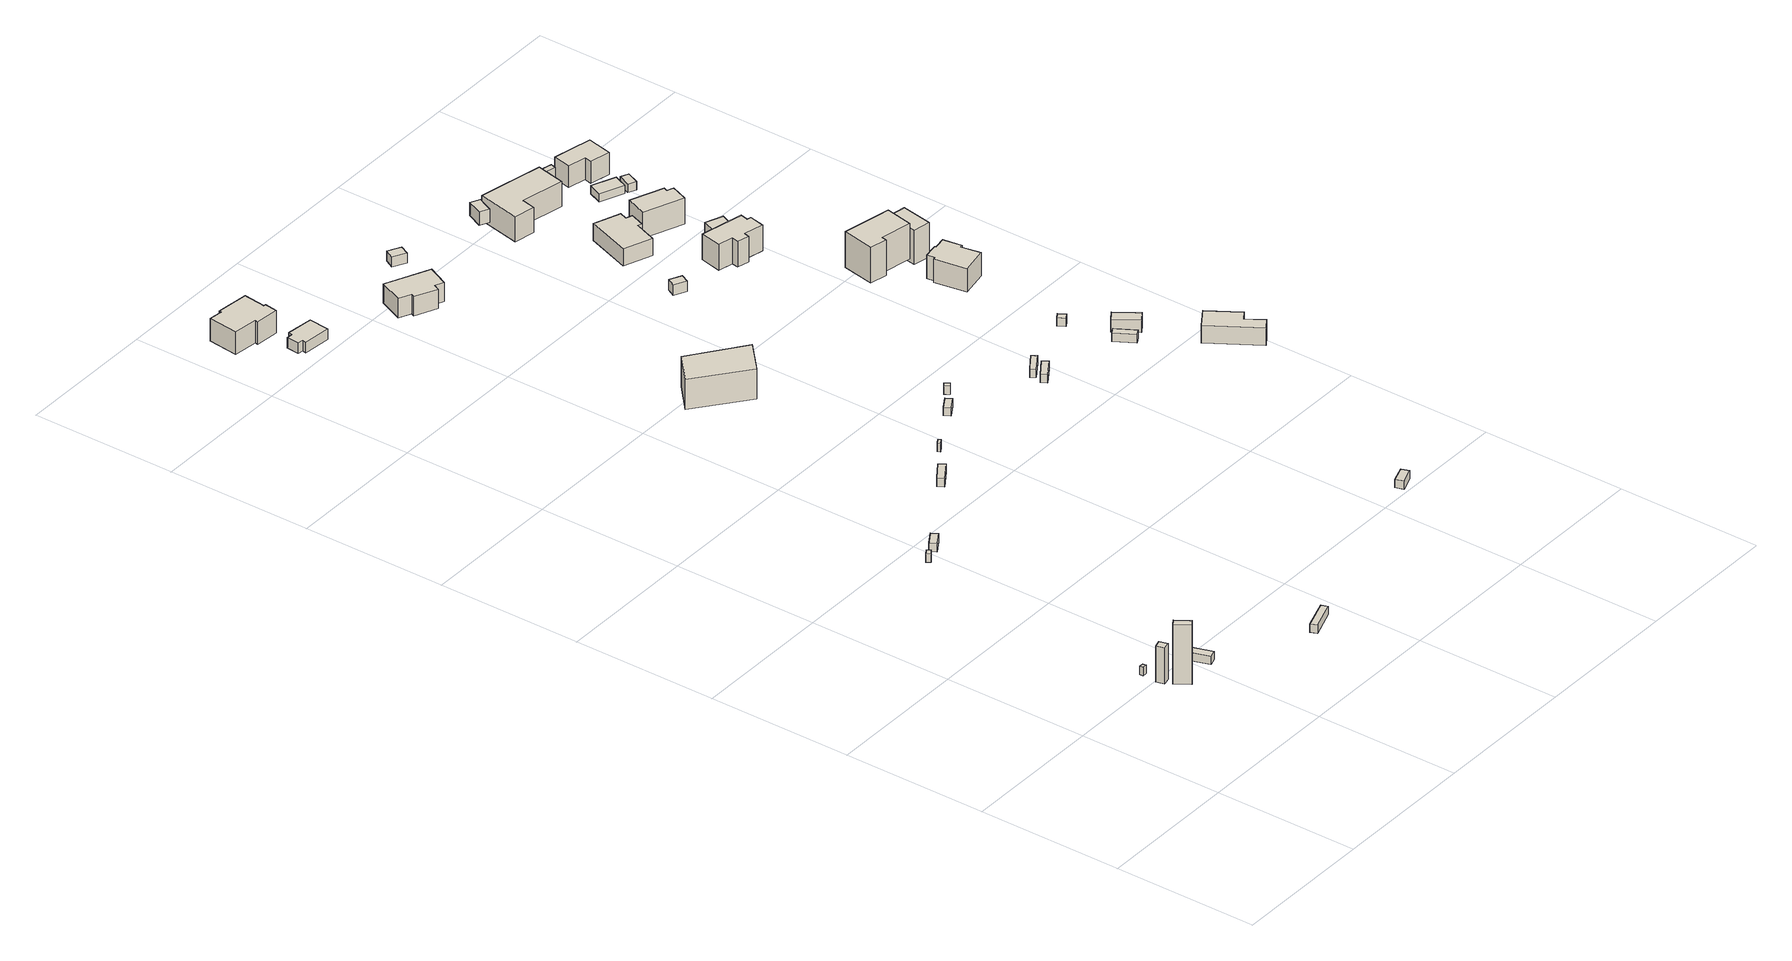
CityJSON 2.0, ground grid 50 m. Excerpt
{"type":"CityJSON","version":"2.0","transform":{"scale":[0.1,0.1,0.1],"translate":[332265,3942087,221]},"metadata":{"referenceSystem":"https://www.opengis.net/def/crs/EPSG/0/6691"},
"CityObjects":{
"building1":{"type":"Building","attributes":{"measuredHeight":21.1,"BuildingIDAttribute.prefecture":"14","BuildingIDAttribute.city":"14151","BuildingDetailAttribute.surveyYear":2015,"BuildingLandSlideRiskAttribute.description":"1","BuildingLandSlideRiskAttribute.areaType":"1"},"geometry":[{"type":"Solid","lod":"1","boundaries":[[[[0,1,2,3]],[[2,4,5,3]],[[1,6,4,2]],[[0,7,6,1]],[[3,5,7,0]],[[4,6,7,5]]]]}]},
"building2":{"type":"Building","attributes":{"BuildingIDAttribute.prefecture":"14","BuildingIDAttribute.city":"14151","BuildingDetailAttribute.surveyYear":2015,"BuildingLandSlideRiskAttribute.description":"1","BuildingLandSlideRiskAttribute.areaType":"1"},"geometry":[{"type":"Solid","lod":"1","boundaries":[[[[8,9,10,11]],[[10,12,13,11]],[[9,14,12,10]],[[8,15,14,9]],[[11,13,15,8]],[[12,14,15,13]]]]}]},
"building3":{"type":"Building","attributes":{"measuredHeight":22.3,"BuildingIDAttribute.prefecture":"14","BuildingIDAttribute.city":"14151","BuildingDetailAttribute.surveyYear":2015,"BuildingLandSlideRiskAttribute.description":"1","BuildingLandSlideRiskAttribute.areaType":"1"},"geometry":[{"type":"Solid","lod":"1","boundaries":[[[[16,17,18,19]],[[18,20,21,19]],[[17,22,20,18]],[[16,23,22,17]],[[19,21,23,16]],[[20,22,23,21]]]]}]},
"building4":{"type":"Building","attributes":{"BuildingIDAttribute.prefecture":"14","BuildingIDAttribute.city":"14151","BuildingDetailAttribute.surveyYear":2015,"BuildingLandSlideRiskAttribute.description":"1","BuildingLandSlideRiskAttribute.areaType":"1"},"geometry":[{"type":"Solid","lod":"1","boundaries":[[[[24,25,26,27]],[[26,28,29,27]],[[25,30,28,26]],[[24,31,30,25]],[[27,29,31,24]],[[28,30,31,29]]]]}]},
"building5":{"type":"Building","attributes":{"BuildingIDAttribute.prefecture":"14","BuildingIDAttribute.city":"14151","BuildingDetailAttribute.surveyYear":2015,"BuildingLandSlideRiskAttribute.description":"1","BuildingLandSlideRiskAttribute.areaType":"1"},"geometry":[{"type":"Solid","lod":"1","boundaries":[[[[32,33,34,35]],[[34,36,37,35]],[[33,38,36,34]],[[32,39,38,33]],[[35,37,39,32]],[[36,38,39,37]]]]}]},
"building6":{"type":"Building","attributes":{"BuildingIDAttribute.prefecture":"14","BuildingIDAttribute.city":"14151","BuildingDetailAttribute.surveyYear":2015,"BuildingLandSlideRiskAttribute.description":"1","BuildingLandSlideRiskAttribute.areaType":"1"},"geometry":[{"type":"Solid","lod":"1","boundaries":[[[[40,41,42,43]],[[42,44,45,43]],[[41,46,44,42]],[[40,47,46,41]],[[43,45,47,40]],[[44,46,47,45]]]]}]},
"building7":{"type":"Building","attributes":{"BuildingIDAttribute.prefecture":"14","BuildingIDAttribute.city":"14151","BuildingDetailAttribute.surveyYear":2015,"BuildingLandSlideRiskAttribute.description":"1","BuildingLandSlideRiskAttribute.areaType":"1"},"geometry":[{"type":"Solid","lod":"1","boundaries":[[[[48,49,50,51]],[[50,52,53,51]],[[49,54,52,50]],[[48,55,54,49]],[[51,53,55,48]],[[52,54,55,53]]]]}]},
"building8":{"type":"Building","attributes":{"BuildingIDAttribute.prefecture":"14","BuildingIDAttribute.city":"14151","BuildingDetailAttribute.surveyYear":2015,"BuildingLandSlideRiskAttribute.description":"1","BuildingLandSlideRiskAttribute.areaType":"1"},"geometry":[{"type":"Solid","lod":"1","boundaries":[[[[56,57,58,59]],[[58,60,61,59]],[[57,62,60,58]],[[56,63,62,57]],[[59,61,63,56]],[[60,62,63,61]]]]}]},
"building9":{"type":"Building","attributes":{"measuredHeight":15.5,"BuildingIDAttribute.prefecture":"14","BuildingIDAttribute.city":"14151","BuildingDetailAttribute.surveyYear":2015},"geometry":[{"type":"Solid","lod":"1","boundaries":[[[[64,65,66,67]],[[66,68,69,67]],[[65,70,68,66]],[[64,71,70,65]],[[67,69,71,64]],[[68,70,71,69]]]]}]},
"building10":{"type":"Building","attributes":{"BuildingIDAttribute.prefecture":"14","BuildingIDAttribute.city":"14151","BuildingDetailAttribute.surveyYear":2015,"BuildingLandSlideRiskAttribute.description":"1","BuildingLandSlideRiskAttribute.areaType":"1"},"geometry":[{"type":"Solid","lod":"1","boundaries":[[[[72,73,74,75]],[[74,76,77,75]],[[73,78,76,74]],[[72,79,78,73]],[[75,77,79,72]],[[76,78,79,77]]]]}]},
"building11":{"type":"Building","attributes":{"BuildingIDAttribute.prefecture":"14","BuildingIDAttribute.city":"14151","BuildingDetailAttribute.surveyYear":2015,"BuildingLandSlideRiskAttribute.description":"1","BuildingLandSlideRiskAttribute.areaType":"1"},"geometry":[{"type":"Solid","lod":"1","boundaries":[[[[80,81,82,83]],[[82,84,85,83]],[[81,86,84,82]],[[80,87,86,81]],[[83,85,87,80]],[[84,86,87,85]]]]}]},
"building12":{"type":"Building","attributes":{"usage":"411","measuredHeight":10.5,"storeysAboveGround":2,"BuildingIDAttribute.prefecture":"14","BuildingIDAttribute.city":"14151","BuildingDetailAttribute.totalFloorArea":315.88,"BuildingDetailAttribute.buildingFootprintArea":157.94,"BuildingDetailAttribute.buildingStructureType":"601","BuildingDetailAttribute.buildingStructureOrgType":"1","BuildingDetailAttribute.orgUsage":"10","BuildingDetailAttribute.surveyYear":2015},"geometry":[{"type":"Solid","lod":"1","boundaries":[[[[88,89,90,91,92,93,94,95,96,97]],[[96,98,99,97]],[[95,100,98,96]],[[94,101,100,95]],[[93,102,101,94]],[[92,103,102,93]],[[91,104,103,92]],[[90,105,104,91]],[[89,106,105,90]],[[88,107,106,89]],[[97,99,107,88]],[[98,100,101,102,103,104,105,106,107,99]]]]}]},
"building13":{"type":"Building","attributes":{"usage":"411","measuredHeight":4.3,"storeysAboveGround":1,"BuildingIDAttribute.prefecture":"14","BuildingIDAttribute.city":"14151","BuildingDetailAttribute.totalFloorArea":68.77,"BuildingDetailAttribute.buildingFootprintArea":68.77,"BuildingDetailAttribute.buildingStructureType":"601","BuildingDetailAttribute.buildingStructureOrgType":"1","BuildingDetailAttribute.orgUsage":"10","BuildingDetailAttribute.surveyYear":2015},"geometry":[{"type":"Solid","lod":"1","boundaries":[[[[108,109,110,111,112,113,114,115]],[[114,116,117,115]],[[113,118,116,114]],[[112,119,118,113]],[[111,120,119,112]],[[110,121,120,111]],[[109,122,121,110]],[[108,123,122,109]],[[115,117,123,108]],[[116,118,119,120,121,122,123,117]]]]}]},
"building14":{"type":"Building","attributes":{"BuildingIDAttribute.prefecture":"14","BuildingIDAttribute.city":"14151","BuildingDetailAttribute.surveyYear":2015,"BuildingLandSlideRiskAttribute.description":"1","BuildingLandSlideRiskAttribute.areaType":"1"},"geometry":[{"type":"Solid","lod":"1","boundaries":[[[[124,125,126,127]],[[126,128,129,127]],[[125,130,128,126]],[[124,131,130,125]],[[127,129,131,124]],[[128,130,131,129]]]]}]},
"building15":{"type":"Building","attributes":{"BuildingIDAttribute.prefecture":"14","BuildingIDAttribute.city":"14151","BuildingDetailAttribute.surveyYear":2015,"BuildingLandSlideRiskAttribute.description":"1","BuildingLandSlideRiskAttribute.areaType":"1"},"geometry":[{"type":"Solid","lod":"1","boundaries":[[[[132,133,134,135]],[[134,136,137,135]],[[133,138,136,134]],[[132,139,138,133]],[[135,137,139,132]],[[136,138,139,137]]]]}]},
"building16":{"type":"Building","attributes":{"measuredHeight":9.2,"BuildingIDAttribute.prefecture":"14","BuildingIDAttribute.city":"14151","BuildingDetailAttribute.surveyYear":2015},"geometry":[{"type":"Solid","lod":"1","boundaries":[[[[140,141,142,143,144,145,146,147]],[[146,148,149,147]],[[145,150,148,146]],[[144,151,150,145]],[[143,152,151,144]],[[142,153,152,143]],[[141,154,153,142]],[[140,155,154,141]],[[147,149,155,140]],[[148,150,151,152,153,154,155,149]]]]}]},
"building17":{"type":"Building","attributes":{"BuildingIDAttribute.prefecture":"14","BuildingIDAttribute.city":"14151","BuildingDetailAttribute.surveyYear":2015},"geometry":[{"type":"Solid","lod":"1","boundaries":[[[[156,157,158,159]],[[158,160,161,159]],[[157,162,160,158]],[[156,163,162,157]],[[159,161,163,156]],[[160,162,163,161]]]]}]},
"building18":{"type":"Building","attributes":{"BuildingIDAttribute.prefecture":"14","BuildingIDAttribute.city":"14151","BuildingDetailAttribute.surveyYear":2015,"BuildingLandSlideRiskAttribute.description":"1","BuildingLandSlideRiskAttribute.areaType":"1"},"geometry":[{"type":"Solid","lod":"1","boundaries":[[[[164,165,166,167]],[[166,168,169,167]],[[165,170,168,166]],[[164,171,170,165]],[[167,169,171,164]],[[168,170,171,169]]]]}]},
"building19":{"type":"Building","attributes":{"BuildingIDAttribute.prefecture":"14","BuildingIDAttribute.city":"14151","BuildingDetailAttribute.surveyYear":2015},"geometry":[{"type":"Solid","lod":"1","boundaries":[[[[172,173,174,175]],[[174,176,177,175]],[[173,178,176,174]],[[172,179,178,173]],[[175,177,179,172]],[[176,178,179,177]]]]}]},
"building20":{"type":"Building","attributes":{"measuredHeight":4,"BuildingIDAttribute.prefecture":"14","BuildingIDAttribute.city":"14151","BuildingDetailAttribute.surveyYear":2015,"BuildingLandSlideRiskAttribute.description":"1","BuildingLandSlideRiskAttribute.areaType":"1"},"geometry":[{"type":"Solid","lod":"1","boundaries":[[[[180,181,182,183]],[[182,184,185,183]],[[181,186,184,182]],[[180,187,186,181]],[[183,185,187,180]],[[184,186,187,185]]]]}]},
"building21":{"type":"Building","attributes":{"BuildingIDAttribute.prefecture":"14","BuildingIDAttribute.city":"14151","BuildingDetailAttribute.surveyYear":2015},"geometry":[{"type":"Solid","lod":"1","boundaries":[[[[188,189,190,191]],[[190,192,193,191]],[[189,194,192,190]],[[188,195,194,189]],[[191,193,195,188]],[[192,194,195,193]]]]}]},
"building22":{"type":"Building","attributes":{"measuredHeight":4,"BuildingIDAttribute.prefecture":"14","BuildingIDAttribute.city":"14151","BuildingDetailAttribute.surveyYear":2015},"geometry":[{"type":"Solid","lod":"1","boundaries":[[[[196,197,198,199]],[[198,200,201,199]],[[197,202,200,198]],[[196,203,202,197]],[[199,201,203,196]],[[200,202,203,201]]]]}]},
"building23":{"type":"Building","attributes":{"measuredHeight":4.7,"BuildingIDAttribute.prefecture":"14","BuildingIDAttribute.city":"14151","BuildingDetailAttribute.surveyYear":2015},"geometry":[{"type":"Solid","lod":"1","boundaries":[[[[204,205,206,207]],[[206,208,209,207]],[[205,210,208,206]],[[204,211,210,205]],[[207,209,211,204]],[[208,210,211,209]]]]}]},
"building24":{"type":"Building","attributes":{"usage":"422","measuredHeight":6.9,"storeysAboveGround":1,"BuildingIDAttribute.prefecture":"14","BuildingIDAttribute.city":"14151","BuildingDetailAttribute.totalFloorArea":107.11,"BuildingDetailAttribute.buildingFootprintArea":107.11,"BuildingDetailAttribute.buildingStructureType":"601","BuildingDetailAttribute.buildingStructureOrgType":"1","BuildingDetailAttribute.orgUsage":"133","BuildingDetailAttribute.surveyYear":2015},"geometry":[{"type":"Solid","lod":"1","boundaries":[[[[212,213,214,215,216,217]],[[216,218,219,217]],[[215,220,218,216]],[[214,221,220,215]],[[213,222,221,214]],[[212,223,222,213]],[[217,219,223,212]],[[218,220,221,222,223,219]]]]}]},
"building25":{"type":"Building","attributes":{"usage":"411","measuredHeight":8,"storeysAboveGround":2,"BuildingIDAttribute.prefecture":"14","BuildingIDAttribute.city":"14151","BuildingDetailAttribute.totalFloorArea":286.85,"BuildingDetailAttribute.buildingFootprintArea":143.43,"BuildingDetailAttribute.buildingStructureType":"601","BuildingDetailAttribute.buildingStructureOrgType":"1","BuildingDetailAttribute.orgUsage":"10","BuildingDetailAttribute.surveyYear":2015},"geometry":[{"type":"Solid","lod":"1","boundaries":[[[[224,225,226,227,228,229,230,231]],[[230,232,233,231]],[[229,234,232,230]],[[228,235,234,229]],[[227,236,235,228]],[[226,237,236,227]],[[225,238,237,226]],[[224,239,238,225]],[[231,233,239,224]],[[232,234,235,236,237,238,239,233]]]]}]},
"building26":{"type":"Building","attributes":{"usage":"411","measuredHeight":14.8,"storeysAboveGround":2,"BuildingIDAttribute.prefecture":"14","BuildingIDAttribute.city":"14151","BuildingDetailAttribute.totalFloorArea":221,"BuildingDetailAttribute.buildingFootprintArea":110.5,"BuildingDetailAttribute.buildingStructureType":"601","BuildingDetailAttribute.buildingStructureOrgType":"1","BuildingDetailAttribute.orgUsage":"10","BuildingDetailAttribute.surveyYear":2015},"geometry":[{"type":"Solid","lod":"1","boundaries":[[[[240,241,242,243,244,245,246,247,248,249]],[[248,250,251,249]],[[247,252,250,248]],[[246,253,252,247]],[[245,254,253,246]],[[244,255,254,245]],[[243,256,255,244]],[[242,257,256,243]],[[241,258,257,242]],[[240,259,258,241]],[[249,251,259,240]],[[250,252,253,254,255,256,257,258,259,251]]]]}]},
"building27":{"type":"Building","attributes":{"usage":"421","measuredHeight":5,"storeysAboveGround":1,"BuildingIDAttribute.prefecture":"14","BuildingIDAttribute.city":"14151","BuildingDetailAttribute.totalFloorArea":18.81,"BuildingDetailAttribute.buildingFootprintArea":18.81,"BuildingDetailAttribute.buildingStructureType":"610","BuildingDetailAttribute.buildingStructureOrgType":"2","BuildingDetailAttribute.orgUsage":"120","BuildingDetailAttribute.surveyYear":2015},"geometry":[{"type":"Solid","lod":"1","boundaries":[[[[260,261,262,263]],[[262,264,265,263]],[[261,266,264,262]],[[260,267,266,261]],[[263,265,267,260]],[[264,266,267,265]]]]}]},
"building28":{"type":"Building","attributes":{"measuredHeight":11.4,"BuildingIDAttribute.prefecture":"14","BuildingIDAttribute.city":"14151","BuildingDetailAttribute.surveyYear":2015},"geometry":[{"type":"Solid","lod":"1","boundaries":[[[[268,269,270,271]],[[270,272,273,271]],[[269,274,272,270]],[[268,275,274,269]],[[271,273,275,268]],[[272,274,275,273]]]]}]},
"building29":{"type":"Building","attributes":{"usage":"411","measuredHeight":9.1,"storeysAboveGround":1,"BuildingIDAttribute.prefecture":"14","BuildingIDAttribute.city":"14151","BuildingDetailAttribute.totalFloorArea":112.77,"BuildingDetailAttribute.buildingFootprintArea":112.77,"BuildingDetailAttribute.buildingStructureType":"601","BuildingDetailAttribute.buildingStructureOrgType":"1","BuildingDetailAttribute.orgUsage":"10","BuildingDetailAttribute.surveyYear":2015,"BuildingLandSlideRiskAttribute.description":"1","BuildingLandSlideRiskAttribute.areaType":"1"},"geometry":[{"type":"Solid","lod":"1","boundaries":[[[[276,277,278,279,280,281,282,283,284,285]],[[284,286,287,285]],[[283,288,286,284]],[[282,289,288,283]],[[281,290,289,282]],[[280,291,290,281]],[[279,292,291,280]],[[278,293,292,279]],[[277,294,293,278]],[[276,295,294,277]],[[285,287,295,276]],[[286,288,289,290,291,292,293,294,295,287]]]]}]},
"building30":{"type":"Building","attributes":{"usage":"411","measuredHeight":13.6,"storeysAboveGround":2,"BuildingIDAttribute.prefecture":"14","BuildingIDAttribute.city":"14151","BuildingDetailAttribute.totalFloorArea":287.4,"BuildingDetailAttribute.buildingFootprintArea":143.7,"BuildingDetailAttribute.buildingStructureType":"601","BuildingDetailAttribute.buildingStructureOrgType":"1","BuildingDetailAttribute.orgUsage":"10","BuildingDetailAttribute.surveyYear":2015,"BuildingLandSlideRiskAttribute.description":"1","BuildingLandSlideRiskAttribute.areaType":"1"},"geometry":[{"type":"Solid","lod":"1","boundaries":[[[[296,297,298,299,300,301]],[[300,302,303,301]],[[299,304,302,300]],[[298,305,304,299]],[[297,306,305,298]],[[296,307,306,297]],[[301,303,307,296]],[[302,304,305,306,307,303]]]]}]},
"building31":{"type":"Building","attributes":{"usage":"411","measuredHeight":13.3,"storeysAboveGround":2,"BuildingIDAttribute.prefecture":"14","BuildingIDAttribute.city":"14151","BuildingDetailAttribute.totalFloorArea":183.97,"BuildingDetailAttribute.buildingFootprintArea":91.98,"BuildingDetailAttribute.buildingStructureType":"601","BuildingDetailAttribute.buildingStructureOrgType":"1","BuildingDetailAttribute.orgUsage":"10","BuildingDetailAttribute.surveyYear":2015},"geometry":[{"type":"Solid","lod":"1","boundaries":[[[[308,309,310,311,312,313]],[[312,314,315,313]],[[311,316,314,312]],[[310,317,316,311]],[[309,318,317,310]],[[308,319,318,309]],[[313,315,319,308]],[[314,316,317,318,319,315]]]]}]},
"building32":{"type":"Building","attributes":{"usage":"441","measuredHeight":10.1,"storeysAboveGround":1,"BuildingIDAttribute.prefecture":"14","BuildingIDAttribute.city":"14151","BuildingDetailAttribute.totalFloorArea":193.64,"BuildingDetailAttribute.buildingFootprintArea":193.64,"BuildingDetailAttribute.buildingStructureType":"610","BuildingDetailAttribute.buildingStructureOrgType":"2","BuildingDetailAttribute.orgUsage":"171","BuildingDetailAttribute.surveyYear":2015,"BuildingLandSlideRiskAttribute.description":"1","BuildingLandSlideRiskAttribute.areaType":"1"},"geometry":[{"type":"Solid","lod":"1","boundaries":[[[[320,321,322,323,324,325]],[[324,326,327,325]],[[323,328,326,324]],[[322,329,328,323]],[[321,330,329,322]],[[320,331,330,321]],[[325,327,331,320]],[[326,328,329,330,331,327]]]]}]},
"building33":{"type":"Building","attributes":{"usage":"411","measuredHeight":12.8,"storeysAboveGround":1,"BuildingIDAttribute.prefecture":"14","BuildingIDAttribute.city":"14151","BuildingDetailAttribute.totalFloorArea":61.03,"BuildingDetailAttribute.buildingFootprintArea":61.03,"BuildingDetailAttribute.buildingStructureType":"601","BuildingDetailAttribute.buildingStructureOrgType":"1","BuildingDetailAttribute.orgUsage":"10","BuildingDetailAttribute.surveyYear":2015,"BuildingLandSlideRiskAttribute.description":"1","BuildingLandSlideRiskAttribute.areaType":"1"},"geometry":[{"type":"Solid","lod":"1","boundaries":[[[[332,333,334,335]],[[334,336,337,335]],[[333,338,336,334]],[[332,339,338,333]],[[335,337,339,332]],[[336,338,339,337]]]]}]},
"building34":{"type":"Building","attributes":{"usage":"441","measuredHeight":3.3,"storeysAboveGround":1,"BuildingIDAttribute.prefecture":"14","BuildingIDAttribute.city":"14151","BuildingDetailAttribute.totalFloorArea":37.03,"BuildingDetailAttribute.buildingFootprintArea":37.03,"BuildingDetailAttribute.buildingStructureType":"601","BuildingDetailAttribute.buildingStructureOrgType":"1","BuildingDetailAttribute.orgUsage":"171","BuildingDetailAttribute.surveyYear":2015},"geometry":[{"type":"Solid","lod":"1","boundaries":[[[[340,341,342,343]],[[342,344,345,343]],[[341,346,344,342]],[[340,347,346,341]],[[343,345,347,340]],[[344,346,347,345]]]]}]},
"building35":{"type":"Building","attributes":{"measuredHeight":6.6,"BuildingIDAttribute.prefecture":"14","BuildingIDAttribute.city":"14151","BuildingDetailAttribute.surveyYear":2015,"BuildingLandSlideRiskAttribute.description":"1","BuildingLandSlideRiskAttribute.areaType":"1"},"geometry":[{"type":"Solid","lod":"1","boundaries":[[[[348,349,350,351]],[[350,352,353,351]],[[349,354,352,350]],[[348,355,354,349]],[[351,353,355,348]],[[352,354,355,353]]]]}]},
"building36":{"type":"Building","attributes":{"usage":"441","storeysAboveGround":1,"BuildingIDAttribute.prefecture":"14","BuildingIDAttribute.city":"14151","BuildingDetailAttribute.totalFloorArea":12.66,"BuildingDetailAttribute.buildingFootprintArea":12.66,"BuildingDetailAttribute.buildingStructureType":"601","BuildingDetailAttribute.buildingStructureOrgType":"1","BuildingDetailAttribute.orgUsage":"171","BuildingDetailAttribute.surveyYear":2015},"geometry":[{"type":"Solid","lod":"1","boundaries":[[[[356,357,358,359]],[[358,360,361,359]],[[357,362,360,358]],[[356,363,362,357]],[[359,361,363,356]],[[360,362,363,361]]]]}]},
"building37":{"type":"Building","attributes":{"usage":"441","measuredHeight":9.9,"storeysAboveGround":2,"BuildingIDAttribute.prefecture":"14","BuildingIDAttribute.city":"14151","BuildingDetailAttribute.totalFloorArea":178.1,"BuildingDetailAttribute.buildingFootprintArea":89.05,"BuildingDetailAttribute.buildingStructureType":"601","BuildingDetailAttribute.buildingStructureOrgType":"1","BuildingDetailAttribute.orgUsage":"171","BuildingDetailAttribute.surveyYear":2015,"BuildingLandSlideRiskAttribute.description":"1","BuildingLandSlideRiskAttribute.areaType":"1"},"geometry":[{"type":"Solid","lod":"1","boundaries":[[[[364,365,366,367,368,369]],[[368,370,371,369]],[[367,372,370,368]],[[366,373,372,367]],[[365,374,373,366]],[[364,375,374,365]],[[369,371,375,364]],[[370,372,373,374,375,371]]]]}]}
},
"vertices":[
[3,232,303],[28,239,303],[36,211,303],[10,204,303],[36,211,432],[10,204,432],[28,239,432],[3,232,432],
[21,294,303],[22,281,303],[6,281,303],[6,294,303],[6,281,333],[6,294,333],[22,281,333],[21,294,333],
[25,185,303],[44,198,303],[76,151,303],[57,138,303],[76,151,516],[57,138,516],[44,198,516],[25,185,516],
[142,254,303],[168,263,303],[201,163,303],[175,154,303],[201,163,333],[175,154,333],[168,263,333],[142,254,333],
[107,1159,313],[116,1146,313],[99,1134,313],[90,1147,313],[99,1134,343],[90,1147,343],[116,1146,343],[107,1159,343],
[186,1202,313],[199,1181,313],[154,1153,313],[141,1174,313],[154,1153,343],[141,1174,343],[199,1181,343],[186,1202,343],
[587,57,302],[595,35,302],[496,1,302],[488,23,302],[496,1,332],[488,23,332],[595,35,332],[587,57,332],
[496,1406,310],[510,1386,310],[446,1343,310],[433,1363,310],[446,1343,340],[433,1363,340],[510,1386,340],[496,1406,340],
[181,2106,421],[272,2188,421],[448,2057,421],[353,1969,421],[448,2057,529],[353,1969,529],[272,2188,529],[181,2106,529],
[599,1483,310],[605,1474,310],[587,1463,310],[582,1472,310],[587,1463,340],[582,1472,340],[605,1474,340],[599,1483,340],
[783,1594,313],[795,1574,313],[753,1548,313],[741,1568,313],[753,1548,343],[741,1568,343],[795,1574,343],[783,1594,343],
[227,3768,49],[218,3692,49],[225,3691,49],[219,3646,49],[139,3655,49],[140,3665,49],[56,3675,49],[69,3779,49],[116,3773,49],[117,3781,49],[116,3773,130],[117,3781,130],[69,3779,130],[56,3675,130],[140,3665,130],[139,3655,130],[219,3646,130],[225,3691,130],[218,3692,130],[227,3768,130],
[164,3508,71],[145,3510,71],[150,3554,71],[170,3552,71],[172,3566,71],[265,3555,71],[257,3484,71],[162,3495,71],[257,3484,109],[162,3495,109],[265,3555,109],[172,3566,109],[170,3552,109],[150,3554,109],[145,3510,109],[164,3508,109],
[853,1650,306],[864,1635,306],[851,1625,306],[840,1641,306],[851,1625,336],[840,1641,336],[864,1635,336],[853,1650,336],
[1305,297,301],[1315,270,301],[1261,250,301],[1251,278,301],[1261,250,331],[1251,278,331],[1315,270,331],[1305,297,331],
[467,3435,108],[614,3367,108],[580,3295,108],[551,3308,108],[541,3287,108],[466,3322,108],[471,3334,108],[430,3353,108],[471,3334,177],[430,3353,177],[466,3322,177],[541,3287,177],[551,3308,177],[580,3295,177],[614,3367,177],[467,3435,177],
[1062,1449,305],[1121,1489,305],[1134,1470,305],[1074,1431,305],[1134,1470,335],[1074,1431,335],[1121,1489,335],[1062,1449,335],
[1065,1491,305],[1125,1531,305],[1136,1514,305],[1076,1474,305],[1136,1514,335],[1076,1474,335],[1125,1531,335],[1065,1491,335],
[1365,1411,303],[1387,1424,303],[1426,1358,303],[1404,1346,303],[1426,1358,333],[1404,1346,333],[1387,1424,333],[1365,1411,333],
[1021,2742,148],[1006,2714,148],[965,2734,148],[980,2763,148],[965,2734,186],[980,2763,186],[1006,2714,186],[1021,2742,186],
[1363,1610,293],[1378,1586,293],[1359,1575,293],[1345,1599,293],[1359,1575,323],[1345,1599,323],[1378,1586,323],[1363,1610,323],
[791,3609,26],[774,3577,26],[731,3601,26],[748,3632,26],[731,3601,62],[748,3632,62],[774,3577,62],[791,3609,62],
[1442,1470,297],[1495,1395,297],[1464,1374,297],[1411,1448,297],[1464,1374,342],[1411,1448,342],[1495,1395,342],[1442,1470,342],
[1618,1263,273],[1686,1159,273],[1657,1139,273],[1694,1082,273],[1658,1058,273],[1552,1219,273],[1658,1058,336],[1552,1219,336],[1694,1082,336],[1657,1139,336],[1686,1159,336],[1618,1263,336],
[1197,3102,105],[1188,3076,105],[1210,3068,105],[1191,3018,105],[1178,3024,105],[1149,2947,105],[1051,2984,105],[1107,3136,105],[1051,2984,166],[1107,3136,166],[1149,2947,166],[1178,3024,166],[1191,3018,166],[1210,3068,166],[1188,3076,166],[1197,3102,166],
[1370,2763,98],[1384,2760,98],[1372,2707,98],[1304,2723,98],[1300,2705,98],[1258,2715,98],[1263,2738,98],[1211,2750,98],[1227,2823,98],[1376,2789,98],[1227,2823,190],[1376,2789,190],[1211,2750,190],[1263,2738,190],[1258,2715,190],[1300,2705,190],[1304,2723,190],[1372,2707,190],[1384,2760,190],[1370,2763,190],
[1051,3517,35],[1077,3570,35],[1108,3555,35],[1083,3501,35],[1108,3555,82],[1083,3501,82],[1077,3570,82],[1051,3517,82],
[1389,2866,98],[1369,2817,98],[1309,2841,98],[1330,2890,98],[1309,2841,148],[1330,2890,148],[1369,2817,148],[1389,2866,148],
[1523,2183,120],[1519,2210,120],[1571,2219,120],[1572,2214,120],[1613,2221,120],[1624,2156,120],[1615,2155,120],[1627,2088,120],[1533,2071,120],[1514,2181,120],[1533,2071,204],[1514,2181,204],[1627,2088,204],[1615,2155,204],[1624,2156,204],[1613,2221,204],[1572,2214,204],[1571,2219,204],[1519,2210,204],[1523,2183,204],
[1595,2329,100],[1487,2351,100],[1484,2334,100],[1424,2346,100],[1446,2457,100],[1614,2423,100],[1446,2457,228],[1614,2423,228],[1424,2346,228],[1484,2334,228],[1487,2351,228],[1595,2329,228],
[1271,3125,72],[1383,3080,72],[1378,3067,72],[1401,3058,72],[1378,2999,72],[1242,3053,72],[1378,2999,165],[1242,3053,165],[1401,3058,165],[1378,3067,165],[1383,3080,165],[1271,3125,165],
[1337,3508,2],[1316,3409,2],[1167,3440,2],[1157,3393,2],[1084,3408,2],[1115,3554,2],[1084,3408,92],[1115,3554,92],[1157,3393,92],[1167,3440,92],[1316,3409,92],[1337,3508,92],
[1682,2414,80],[1663,2308,80],[1603,2319,80],[1622,2425,80],[1603,2319,203],[1622,2425,203],[1663,2308,203],[1682,2414,203],
[1372,3343,44],[1452,3309,44],[1433,3262,44],[1352,3296,44],[1433,3262,74],[1352,3296,74],[1452,3309,74],[1372,3343,74],
[1357,3521,1],[1401,3511,1],[1396,3492,1],[1352,3502,1],[1396,3492,65],[1352,3502,65],[1401,3511,65],[1357,3521,65],
[1442,3259,44],[1461,3301,44],[1489,3289,44],[1470,3247,44],[1489,3289,74],[1470,3247,74],[1461,3301,74],[1442,3259,74],
[1548,3478,9],[1529,3391,9],[1457,3407,9],[1463,3432,9],[1400,3445,9],[1413,3507,9],[1400,3445,87],[1413,3507,87],[1463,3432,87],[1457,3407,87],[1529,3391,87],[1548,3478,87]
]}
